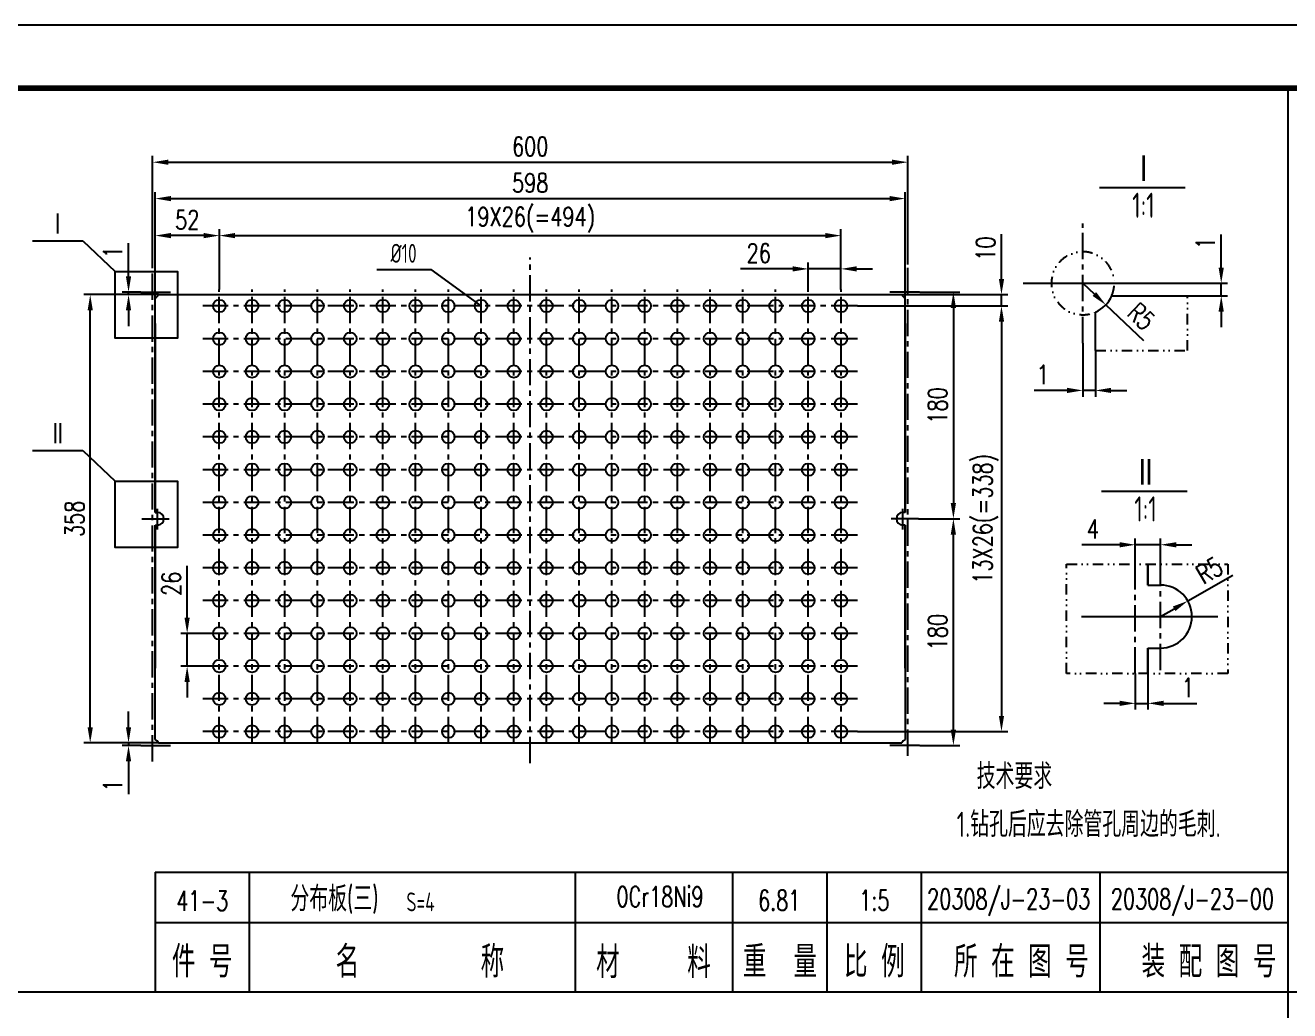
# Model space of a CAD drawing. Extents: x -28112 to -2231, y -2720 to 15724.
# Drawn here: x -24697 to -21682, y 3842 to 6190 of the extents above; entities that cross this region are included whole.
import ezdxf
from ezdxf.enums import TextEntityAlignment as Align

# ---------------------------------------------------------------- set-up
doc = ezdxf.new("R2010")
doc.units = 0
doc.header["$LTSCALE"] = 250
doc.header["$MEASUREMENT"] = 0
doc.linetypes.add('CENTER', pattern=[2, 1.25, -0.25, 0.25, -0.25])
doc.linetypes.add('DIVIDE', pattern=[1.25, 0.5, -0.25, 0, -0.25, 0, -0.25])
doc.layers.get('0').update_dxf_attribs({"linetype": 'CONTINUOUS'})
doc.layers.get('DEFPOINTS').update_dxf_attribs({"linetype": 'CONTINUOUS'})
doc.layers.add('1', color=7, linetype='CONTINUOUS')
doc.layers.add('2', color=1, linetype='CONTINUOUS')
doc.styles.add('HZ', font='isocp.shx', dxfattribs={"width": 0.75, "bigfont": 'hztxt.shx'})
doc.styles.get("Standard").update_dxf_attribs({"font": 'txt.shx', "width": 0.75})
doc.dimstyles.new('STANDARD$0', dxfattribs={"dimscale": 15, "dimtxt": 3, "dimasz": 2.5, "dimexe": 1, "dimexo": 0, "dimgap": 1, "dimtad": 1, "dimdec": 0, "dimzin": 0, "dimdsep": 46, "dimtxsty": 'Standard', "dimcen": 0.09, "dimclrd": 7, "dimclre": 7, "dimclrt": 7, "dimadec": 0, "dimazin": 0, "dimtfac": 1, "dimtdec": 0, "dimtmove": 0, "dimatfit": 2, "dimfxl": 0, "dimtolj": 1, "dimtzin": 0, "dimarcsym": 0})
doc.dimstyles.new('STANDARD$4', dxfattribs={"dimscale": 15, "dimtxt": 3, "dimasz": 2.5, "dimexe": 1, "dimexo": 0, "dimgap": 1, "dimtad": 1, "dimdec": 0, "dimzin": 0, "dimdsep": 46, "dimtxsty": 'Standard', "dimcen": 0.09, "dimclrd": 7, "dimclre": 7, "dimclrt": 7, "dimadec": 0, "dimazin": 0, "dimtfac": 1, "dimtdec": 0, "dimtmove": 0, "dimatfit": 2, "dimfxl": 0, "dimtolj": 1, "dimtzin": 0, "dimarcsym": 0})

# ---------------------------------------------------------------- blocks, each defined once
blk = doc.blocks.new('*D288')
at = {"color": 7, "linetype": 'ByBlock'}
for p, q in [((-27228.4, 5487.2), (-27228.4, 5630.9)), ((-27190.9, 5615.9), (-25784.1, 5615.9)), ((-25746.6, 5487.2), (-25746.6, 5630.9))]:
    blk.add_line(p, q, dxfattribs=at)
for points in [[(-27190.9, 5622.2), (-27190.9, 5609.7), (-27228.4, 5615.9)], [(-25784.1, 5622.2), (-25784.1, 5609.7), (-25746.6, 5615.9)]]:
    blk.add_solid(points, dxfattribs=at)
at = {"layer": 'DEFPOINTS', "color": 0, "linetype": 'ByBlock'}
for p in [(-25746.6, 5615.9), (-27228.4, 5487.2), (-25746.6, 5487.2)]:
    blk.add_point(p, dxfattribs=at)
at = {"color": 7, "linetype": 'ByBlock', "insert": (-26487.5, 5653.4), "char_height": 45, "attachment_point": 5}
blk.add_mtext('\\A1;19X26(=494)', dxfattribs=at)
blk = doc.blocks.new('*D284')
at = {"color": 7, "linetype": 'ByBlock'}
for p, q in [((-27387.4, 5547.2), (-27387.4, 5805.8)), ((-27349.9, 5790.8), (-25624.9, 5790.8)), ((-25587.4, 5547.2), (-25587.4, 5805.8))]:
    blk.add_line(p, q, dxfattribs=at)
for points in [[(-27349.9, 5797), (-27349.9, 5784.5), (-27387.4, 5790.8)], [(-25624.9, 5797), (-25624.9, 5784.5), (-25587.4, 5790.8)]]:
    blk.add_solid(points, dxfattribs=at)
at = {"layer": 'DEFPOINTS', "color": 0, "linetype": 'ByBlock'}
for p in [(-25587.4, 5790.8), (-27387.4, 5547.2), (-25587.4, 5547.2)]:
    blk.add_point(p, dxfattribs=at)
at = {"color": 7, "linetype": 'ByBlock', "insert": (-26487.4, 5828.3), "char_height": 45, "attachment_point": 5}
blk.add_mtext('\\A1;600', dxfattribs=at)
blk = doc.blocks.new('*D283')
at = {"color": 7, "linetype": 'ByBlock'}
for p, q in [((-27381.4, 5467.5), (-27381.4, 5719.1)), ((-27343.9, 5704.1), (-25630.9, 5704.1)), ((-25593.4, 5467.5), (-25593.4, 5719.1))]:
    blk.add_line(p, q, dxfattribs=at)
for points in [[(-27343.9, 5710.3), (-27343.9, 5697.8), (-27381.4, 5704.1)], [(-25630.9, 5710.3), (-25630.9, 5697.8), (-25593.4, 5704.1)]]:
    blk.add_solid(points, dxfattribs=at)
at = {"layer": 'DEFPOINTS', "color": 0, "linetype": 'ByBlock'}
for p in [(-25593.4, 5704.1), (-27381.4, 5467.5), (-25593.4, 5467.5)]:
    blk.add_point(p, dxfattribs=at)
at = {"color": 7, "linetype": 'ByBlock', "insert": (-26487.4, 5741.6), "char_height": 45, "attachment_point": 5}
blk.add_mtext('\\A1;598', dxfattribs=at)
blk = doc.blocks.new('*D282')
at = {"color": 7, "linetype": 'ByBlock'}
for p, q in [((-24351.2, 5475.2), (-24528.8, 5475.2)), ((-24513.8, 4444.7), (-24513.8, 5437.7)), ((-24351.2, 4407.2), (-24528.8, 4407.2))]:
    blk.add_line(p, q, dxfattribs=at)
for points in [[(-24520, 5437.7), (-24507.5, 5437.7), (-24513.8, 5475.2)], [(-24520, 4444.7), (-24507.5, 4444.7), (-24513.8, 4407.2)]]:
    blk.add_solid(points, dxfattribs=at)
at = {"layer": 'DEFPOINTS', "color": 0, "linetype": 'ByBlock'}
for p in [(-24513.8, 5475.2), (-24351.2, 5475.2), (-24351.2, 4407.2)]:
    blk.add_point(p, dxfattribs=at)
at = {"color": 7, "linetype": 'ByBlock', "insert": (-24551.3, 4941.2), "char_height": 45, "attachment_point": 5, "rotation": 90}
blk.add_mtext('\\A1;358', dxfattribs=at)
blk = doc.blocks.new('*D290')
at = {"color": 7, "linetype": 'ByBlock'}
for p, q in [((-27381.4, 5467.5), (-27381.4, 5630.9)), ((-27265.9, 5615.9), (-27343.9, 5615.9)), ((-27228.4, 5487.2), (-27228.4, 5630.9))]:
    blk.add_line(p, q, dxfattribs=at)
for points in [[(-27343.9, 5622.2), (-27343.9, 5609.7), (-27381.4, 5615.9)], [(-27265.9, 5622.2), (-27265.9, 5609.7), (-27228.4, 5615.9)]]:
    blk.add_solid(points, dxfattribs=at)
at = {"layer": 'DEFPOINTS', "color": 0, "linetype": 'ByBlock'}
for p in [(-27381.4, 5615.9), (-27228.4, 5487.2), (-27381.4, 5467.5)]:
    blk.add_point(p, dxfattribs=at)
at = {"color": 7, "linetype": 'ByBlock', "insert": (-27304.9, 5653.4), "char_height": 45, "attachment_point": 5}
blk.add_mtext('\\A1;52', dxfattribs=at)
blk = doc.blocks.new('*D285')
at = {"color": 7, "linetype": 'ByBlock'}
for p, q in [((-27444.9, 5518.7), (-27444.9, 5597.5)), ((-27415.9, 5481.2), (-27459.9, 5481.2)), ((-27373.7, 5475.2), (-27459.9, 5475.2)), ((-27444.9, 5475.2), (-27444.9, 5481.2)), ((-27444.9, 5437.7), (-27444.9, 5400.2))]:
    blk.add_line(p, q, dxfattribs=at)
for points in [[(-27451.2, 5518.7), (-27438.7, 5518.7), (-27444.9, 5481.2)], [(-27451.2, 5437.7), (-27438.7, 5437.7), (-27444.9, 5475.2)]]:
    blk.add_solid(points, dxfattribs=at)
at = {"layer": 'DEFPOINTS', "color": 0, "linetype": 'ByBlock'}
for p in [(-27444.9, 5481.2), (-27415.9, 5481.2), (-27373.7, 5475.2)]:
    blk.add_point(p, dxfattribs=at)
at = {"color": 7, "linetype": 'ByBlock', "insert": (-27482.4, 5576.9), "char_height": 45, "attachment_point": 5, "rotation": 90}
blk.add_mtext('\\A1;1', dxfattribs=at)
blk = doc.blocks.new('*D287')
at = {"color": 7, "linetype": 'ByBlock'}
for p, q in [((-22684.9, 5448.2), (-22326.5, 5448.2)), ((-22341.5, 5410.7), (-22341.5, 4471.7)), ((-22684.9, 4434.2), (-22326.5, 4434.2))]:
    blk.add_line(p, q, dxfattribs=at)
for points in [[(-22347.7, 5410.7), (-22335.2, 5410.7), (-22341.5, 5448.2)], [(-22347.7, 4471.7), (-22335.2, 4471.7), (-22341.5, 4434.2)]]:
    blk.add_solid(points, dxfattribs=at)
at = {"layer": 'DEFPOINTS', "color": 0, "linetype": 'ByBlock'}
for p in [(-22684.9, 5448.2), (-22684.9, 4434.2), (-22341.5, 4434.2)]:
    blk.add_point(p, dxfattribs=at)
at = {"color": 7, "linetype": 'ByBlock', "insert": (-22379, 4941.2), "char_height": 45, "attachment_point": 5, "rotation": 90}
blk.add_mtext('\\A1;13X26(=338)', dxfattribs=at)
blk = doc.blocks.new('*D286')
at = {"color": 7, "linetype": 'ByBlock'}
for p, q in [((-25364, 5512.7), (-25364, 5619.6)), ((-25601.2, 5475.2), (-25349, 5475.2)), ((-25364, 5448.2), (-25364, 5475.2)), ((-25707.4, 5448.2), (-25349, 5448.2)), ((-25364, 5410.7), (-25364, 5373.2))]:
    blk.add_line(p, q, dxfattribs=at)
for points in [[(-25370.2, 5512.7), (-25357.7, 5512.7), (-25364, 5475.2)], [(-25370.2, 5410.7), (-25357.7, 5410.7), (-25364, 5448.2)]]:
    blk.add_solid(points, dxfattribs=at)
at = {"layer": 'DEFPOINTS', "color": 0, "linetype": 'ByBlock'}
for p in [(-25601.2, 5475.2), (-25364, 5475.2), (-25707.4, 5448.2)]:
    blk.add_point(p, dxfattribs=at)
at = {"color": 7, "linetype": 'ByBlock', "insert": (-25401.5, 5584.9), "char_height": 45, "attachment_point": 5, "rotation": 90}
blk.add_mtext('\\A1;10', dxfattribs=at)
blk = doc.blocks.new('*D289')
at = {"color": 7, "linetype": 'ByBlock'}
for p, q in [((-25824.4, 5487.2), (-25824.4, 5551.6)), ((-25746.6, 5487.2), (-25746.6, 5551.6)), ((-25861.9, 5536.6), (-25985.7, 5536.6)), ((-25746.6, 5536.6), (-25824.4, 5536.6)), ((-25709.1, 5536.6), (-25671.6, 5536.6))]:
    blk.add_line(p, q, dxfattribs=at)
for points in [[(-25861.9, 5542.8), (-25861.9, 5530.3), (-25824.4, 5536.6)], [(-25709.1, 5542.8), (-25709.1, 5530.3), (-25746.6, 5536.6)]]:
    blk.add_solid(points, dxfattribs=at)
at = {"layer": 'DEFPOINTS', "color": 0, "linetype": 'ByBlock'}
for p in [(-25824.4, 5536.6), (-25824.4, 5487.2), (-25746.6, 5487.2)]:
    blk.add_point(p, dxfattribs=at)
at = {"color": 7, "linetype": 'ByBlock', "insert": (-25942.6, 5574.1), "char_height": 45, "attachment_point": 5}
blk.add_mtext('\\A1;26', dxfattribs=at)
blk = doc.blocks.new('*D297')
at = {"color": 7, "linetype": 'ByBlock'}
for p, q in [((-25558.9, 5481.2), (-25463.6, 5481.2)), ((-25478.6, 5443.7), (-25478.6, 4978.7)), ((-25561.8, 4941.2), (-25463.6, 4941.2))]:
    blk.add_line(p, q, dxfattribs=at)
for points in [[(-25484.9, 5443.7), (-25472.4, 5443.7), (-25478.6, 5481.2)], [(-25484.9, 4978.7), (-25472.4, 4978.7), (-25478.6, 4941.2)]]:
    blk.add_solid(points, dxfattribs=at)
at = {"layer": 'DEFPOINTS', "color": 0, "linetype": 'ByBlock'}
for p in [(-25558.9, 5481.2), (-25561.8, 4941.2), (-25478.6, 4941.2)]:
    blk.add_point(p, dxfattribs=at)
at = {"color": 7, "linetype": 'ByBlock', "insert": (-25516.1, 5211.2), "char_height": 45, "attachment_point": 5, "rotation": 90}
blk.add_mtext('\\A1;180', dxfattribs=at)
blk = doc.blocks.new('*D296')
at = {"color": 7, "linetype": 'ByBlock'}
for p, q in [((-24947.9, 4818.6), (-24840.5, 4880)), ((-25013, 4781.3), (-24980.5, 4800))]:
    blk.add_line(p, q, dxfattribs=at)
blk.add_solid([(-24983.6, 4805.4), (-24977.3, 4794.5), (-24947.9, 4818.6)], dxfattribs=at)
at = {"layer": 'DEFPOINTS', "color": 0, "linetype": 'ByBlock'}
for p in [(-24947.9, 4818.6), (-25013, 4781.3)]:
    blk.add_point(p, dxfattribs=at)
at = {"color": 7, "linetype": 'ByBlock', "insert": (-24896.5, 4891.2), "char_height": 45, "attachment_point": 5, "rotation": 29.7759}
blk.add_mtext('\\A1;R5', dxfattribs=at)
blk = doc.blocks.new('*D295')
at = {"color": 7, "linetype": 'ByBlock'}
for p, q in [((-25110.5, 4952.4), (-25200.5, 4952.4)), ((-25073, 4906.4), (-25073, 4967.4)), ((-25013, 4952.4), (-25073, 4952.4)), ((-25013, 4898.8), (-25013, 4967.4)), ((-24975.5, 4952.4), (-24938, 4952.4))]:
    blk.add_line(p, q, dxfattribs=at)
for points in [[(-25110.5, 4958.6), (-25110.5, 4946.1), (-25073, 4952.4)], [(-24975.5, 4958.6), (-24975.5, 4946.1), (-25013, 4952.4)]]:
    blk.add_solid(points, dxfattribs=at)
at = {"layer": 'DEFPOINTS', "color": 0, "linetype": 'ByBlock'}
for p in [(-25073, 4952.4), (-25073, 4906.4), (-25013, 4898.8)]:
    blk.add_point(p, dxfattribs=at)
at = {"color": 7, "linetype": 'ByBlock', "insert": (-25174.2, 4989.9), "char_height": 45, "attachment_point": 5}
blk.add_mtext('\\A1;4', dxfattribs=at)
blk = doc.blocks.new('*D294')
at = {"color": 7, "linetype": 'ByBlock'}
for p, q in [((-25073, 4645.7), (-25073, 4559.6)), ((-25043, 4645.7), (-25043, 4559.6)), ((-25110.5, 4574.6), (-25148, 4574.6)), ((-25073, 4574.6), (-25043, 4574.6)), ((-25005.5, 4574.6), (-24926.7, 4574.6))]:
    blk.add_line(p, q, dxfattribs=at)
for points in [[(-25110.5, 4580.8), (-25110.5, 4568.3), (-25073, 4574.6)], [(-25005.5, 4580.8), (-25005.5, 4568.3), (-25043, 4574.6)]]:
    blk.add_solid(points, dxfattribs=at)
at = {"layer": 'DEFPOINTS', "color": 0, "linetype": 'ByBlock'}
for p in [(-25073, 4645.7), (-25043, 4645.7), (-25043, 4574.6)]:
    blk.add_point(p, dxfattribs=at)
at = {"color": 7, "linetype": 'ByBlock', "insert": (-24947.4, 4612.1), "char_height": 45, "attachment_point": 5}
blk.add_mtext('\\A1;1', dxfattribs=at)
blk = doc.blocks.new('*D292')
at = {"color": 7, "linetype": 'ByBlock'}
for p, q in [((-24868.2, 5613), (-24868.2, 5691.7)), ((-25055.5, 5575.5), (-24853.2, 5575.5)), ((-24868.2, 5545.5), (-24868.2, 5575.5)), ((-24948.6, 5545.5), (-24853.2, 5545.5)), ((-24868.2, 5508), (-24868.2, 5470.5))]:
    blk.add_line(p, q, dxfattribs=at)
for points in [[(-24874.5, 5613), (-24862, 5613), (-24868.2, 5575.5)], [(-24874.5, 5508), (-24862, 5508), (-24868.2, 5545.5)]]:
    blk.add_solid(points, dxfattribs=at)
at = {"layer": 'DEFPOINTS', "color": 0, "linetype": 'ByBlock'}
for p in [(-25055.5, 5575.5), (-24868.2, 5575.5), (-24948.6, 5545.5)]:
    blk.add_point(p, dxfattribs=at)
at = {"color": 7, "linetype": 'ByBlock', "insert": (-24905.7, 5671.1), "char_height": 45, "attachment_point": 5, "rotation": 90}
blk.add_mtext('\\A1;1', dxfattribs=at)
blk = doc.blocks.new('*D291')
at = {"color": 7, "linetype": 'ByBlock'}
for p, q in [((-25198.1, 5432.9), (-25198.1, 5305.1)), ((-25168.1, 5414.9), (-25168.1, 5305.1)), ((-25235.6, 5320.1), (-25314.3, 5320.1)), ((-25168.1, 5320.1), (-25198.1, 5320.1)), ((-25130.6, 5320.1), (-25093.1, 5320.1))]:
    blk.add_line(p, q, dxfattribs=at)
for points in [[(-25235.6, 5326.4), (-25235.6, 5313.9), (-25198.1, 5320.1)], [(-25130.6, 5326.4), (-25130.6, 5313.9), (-25168.1, 5320.1)]]:
    blk.add_solid(points, dxfattribs=at)
at = {"layer": 'DEFPOINTS', "color": 0, "linetype": 'ByBlock'}
for p in [(-25198.1, 5432.9), (-25168.1, 5414.9), (-25198.1, 5320.1)]:
    blk.add_point(p, dxfattribs=at)
at = {"color": 7, "linetype": 'ByBlock', "insert": (-25293.7, 5357.6), "char_height": 45, "attachment_point": 5}
blk.add_mtext('\\A1;1', dxfattribs=at)
blk = doc.blocks.new('*D293')
at = {"color": 7, "linetype": 'ByBlock'}
for p, q in [((-25198.1, 5575.5), (-25170.7, 5549.8)), ((-25143.4, 5524.1), (-25053.2, 5439.4))]:
    blk.add_line(p, q, dxfattribs=at)
blk.add_solid([(-25166.4, 5554.3), (-25175, 5545.2), (-25143.4, 5524.1)], dxfattribs=at)
at = {"layer": 'DEFPOINTS', "color": 0, "linetype": 'ByBlock'}
for p in [(-25198.1, 5575.5), (-25143.4, 5524.1)]:
    blk.add_point(p, dxfattribs=at)
at = {"color": 7, "linetype": 'ByBlock', "insert": (-25059, 5496.2), "char_height": 45, "attachment_point": 5, "rotation": 316.7851}
blk.add_mtext('\\A1;R5', dxfattribs=at)
blk = doc.blocks.new('*D299')
at = {"color": 7, "linetype": 'ByBlock'}
for p, q in [((-22539.3, 4941.2), (-22441.1, 4941.2)), ((-22456.1, 4438.7), (-22456.1, 4903.7)), ((-22536.4, 4401.2), (-22441.1, 4401.2))]:
    blk.add_line(p, q, dxfattribs=at)
for points in [[(-22462.4, 4903.7), (-22449.9, 4903.7), (-22456.1, 4941.2)], [(-22462.4, 4438.7), (-22449.9, 4438.7), (-22456.1, 4401.2)]]:
    blk.add_solid(points, dxfattribs=at)
at = {"layer": 'DEFPOINTS', "color": 0, "linetype": 'ByBlock'}
for p in [(-22539.3, 4941.2), (-22456.1, 4941.2), (-22536.4, 4401.2)]:
    blk.add_point(p, dxfattribs=at)
at = {"color": 7, "linetype": 'ByBlock', "insert": (-22493.6, 4671.2), "char_height": 45, "attachment_point": 5, "rotation": 90}
blk.add_mtext('\\A1;180', dxfattribs=at)
blk = doc.blocks.new('*D298')
at = {"color": 7, "linetype": 'ByBlock'}
for p, q in [((-24422.4, 4444.7), (-24422.4, 4482.2)), ((-24351.2, 4407.2), (-24437.4, 4407.2)), ((-24393.4, 4401.2), (-24437.4, 4401.2)), ((-24422.4, 4407.2), (-24422.4, 4401.2)), ((-24422.4, 4363.7), (-24422.4, 4285))]:
    blk.add_line(p, q, dxfattribs=at)
for points in [[(-24428.7, 4444.7), (-24416.2, 4444.7), (-24422.4, 4407.2)], [(-24428.7, 4363.7), (-24416.2, 4363.7), (-24422.4, 4401.2)]]:
    blk.add_solid(points, dxfattribs=at)
at = {"layer": 'DEFPOINTS', "color": 0, "linetype": 'ByBlock'}
for p in [(-24422.4, 4401.2), (-24393.4, 4401.2), (-24351.2, 4407.2)]:
    blk.add_point(p, dxfattribs=at)
at = {"color": 7, "linetype": 'ByBlock', "insert": (-24459.9, 4305.6), "char_height": 45, "attachment_point": 5, "rotation": 90}
blk.add_mtext('\\A1;1', dxfattribs=at)
blk = doc.blocks.new('*D300')
at = {"color": 7, "linetype": 'ByBlock'}
for p, q in [((-24282.7, 4705.7), (-24282.7, 4829.5)), ((-24244.9, 4668.2), (-24297.7, 4668.2)), ((-24282.7, 4590.2), (-24282.7, 4668.2)), ((-24244.9, 4590.2), (-24297.7, 4590.2)), ((-24282.7, 4552.7), (-24282.7, 4515.2))]:
    blk.add_line(p, q, dxfattribs=at)
for points in [[(-24289, 4705.7), (-24276.5, 4705.7), (-24282.7, 4668.2)], [(-24289, 4552.7), (-24276.5, 4552.7), (-24282.7, 4590.2)]]:
    blk.add_solid(points, dxfattribs=at)
at = {"layer": 'DEFPOINTS', "color": 0, "linetype": 'ByBlock'}
for p in [(-24282.7, 4668.2), (-24244.9, 4668.2), (-24244.9, 4590.2)]:
    blk.add_point(p, dxfattribs=at)
at = {"color": 7, "linetype": 'ByBlock', "insert": (-24320.2, 4786.4), "char_height": 45, "attachment_point": 5, "rotation": 90}
blk.add_mtext('\\A1;26', dxfattribs=at)

msp = doc.modelspace()

# ---------------------------------------------------------------- linework, layer by layer
msp.add_line((-15492.3, 6190.1), (-28107.3, 6190.1))
at = {"const_width": 13.5}
msp.add_lwpolyline([(-15642.3, -2569.9), (-15642.3, 6040.1), (-27732.3, 6040.1), (-27732.3, -2569.9)], dxfattribs=at)
at = {"layer": '1', "color": 1}
for p, q in [((-21687.3, 6040.1), (-21687.3, -2569.9)), ((-24379.3, 5548.3), (-22606.8, 5548.3)), ((-24387.1, 5029.3), (-24387.1, 5540.6)), ((-22599.1, 5029.3), (-22599.1, 5540.6)), ((-22106.8, 5545.5), (-21926.1, 5545.5)), ((-22145.6, 5414.9), (-22145.6, 5506.7)), ((-24387.1, 5479.3), (-24387.1, 5029.3)), ((-22599.1, 5479.3), (-22599.1, 5029.3)), ((-24387.1, 5029.3), (-24381.1, 5029.3)), ((-22599.1, 5029.3), (-22605.1, 5029.3)), ((-24387.1, 4999.3), (-24387.1, 4658.5)), ((-24387.1, 4999.3), (-24381.1, 4999.3)), ((-24387.1, 4488.1), (-24387.1, 4999.3)), ((-22599.1, 4999.3), (-22605.1, 4999.3)), ((-22599.1, 4658.5), (-22599.1, 4999.3)), ((-22599.1, 4999.3), (-22599.1, 4488.1)), ((-22020.5, 4906.4), (-22020.5, 4856.3)), ((-22020.5, 4856.3), (-22020.5, 4906.4)), ((-22020.5, 4856.3), (-21990.5, 4856.3)), ((-22020.5, 4645.7), (-22020.5, 4706.3)), ((-22020.5, 4706.3), (-22020.5, 4645.7)), ((-22020.5, 4706.3), (-21990.5, 4706.3)), ((-24379.3, 4480.3), (-22606.8, 4480.3)), ((-27732.3, 3887.6), (-18664.8, 3887.6))]:
    msp.add_line(p, q, dxfattribs=at)
at = {"layer": '1', "color": 0, "linetype": 'CENTER', "ltscale": 0.2}
for p, q in [((-22175.6, 5432.9), (-22175.6, 5718)), ((-23493.1, 4432.3), (-23493.1, 5636.7)), ((-24393.1, 4436.2), (-24393.1, 5620.3)), ((-22593.1, 4449.8), (-22593.1, 5620.3)), ((-24234.1, 4480.3), (-24234.1, 5560.3)), ((-24156.1, 4480.3), (-24156.1, 5560.3)), ((-24078.1, 4480.3), (-24078.1, 5560.3)), ((-24000.1, 4480.3), (-24000.1, 5560.3)), ((-23922.1, 4480.3), (-23922.1, 5560.3)), ((-23844.1, 4480.3), (-23844.1, 5560.3)), ((-23766.1, 4480.3), (-23766.1, 5560.3)), ((-23688.1, 4480.3), (-23688.1, 5560.3)), ((-23610.1, 4480.3), (-23610.1, 5560.3)), ((-23532.1, 4480.3), (-23532.1, 5560.3)), ((-23454.1, 4480.3), (-23454.1, 5560.3)), ((-23376.1, 4480.3), (-23376.1, 5560.3)), ((-23298.1, 4480.3), (-23298.1, 5560.3)), ((-23220.1, 4480.3), (-23220.1, 5560.3)), ((-23142.1, 4480.3), (-23142.1, 5560.3)), ((-23064.1, 4480.3), (-23064.1, 5560.3)), ((-22986.1, 4480.3), (-22986.1, 5560.3)), ((-22908.1, 4480.3), (-22908.1, 5560.3)), ((-22830.1, 4480.3), (-22830.1, 5560.3)), ((-22752.1, 4480.3), (-22752.1, 5560.3)), ((-22713.1, 5521.3), (-24273.1, 5521.3)), ((-22713.1, 5443.3), (-24273.1, 5443.3)), ((-22713.1, 5365.3), (-24273.1, 5365.3)), ((-22713.1, 5287.3), (-24273.1, 5287.3)), ((-22713.1, 5209.3), (-24273.1, 5209.3)), ((-22713.1, 5131.3), (-24273.1, 5131.3)), ((-24381.1, 4988.9), (-24381.1, 5037.8)), ((-22713.1, 5053.3), (-24273.1, 5053.3)), ((-22605.1, 4988.9), (-22605.1, 5037.8)), ((-22713.1, 4975.3), (-24273.1, 4975.3)), ((-22713.1, 4897.3), (-24273.1, 4897.3)), ((-22050.5, 4645.7), (-22050.5, 4906.4)), ((-21990.5, 4654), (-21990.5, 4898.8)), ((-22713.1, 4819.3), (-24273.1, 4819.3)), ((-22713.1, 4741.3), (-24273.1, 4741.3)), ((-22713.1, 4663.3), (-24273.1, 4663.3)), ((-22713.1, 4585.3), (-24273.1, 4585.3)), ((-22713.1, 4507.3), (-24273.1, 4507.3))]:
    msp.add_line(p, q, dxfattribs=at)
at = {"layer": '1', "color": 0}
for p, q in [((-24679.5, 5676.6), (-24559.5, 5676.6)), ((-24559.5, 5676.6), (-24482.3, 5603.2)), ((-23859, 5608.6), (-23728.8, 5608.6)), ((-23610.1, 5521.3), (-23728.8, 5608.6)), ((-24421.6, 5554.3), (-24350.5, 5554.3)), ((-22564.6, 5554.3), (-22635.6, 5554.3)), ((-22318.1, 5575.5), (-22033, 5575.5)), ((-24679.5, 5177.1), (-24559.5, 5177.1)), ((-24559.5, 5177.1), (-24482.3, 5103.7)), ((-24418.7, 5014.3), (-24353.8, 5014.3)), ((-22567.5, 5014.3), (-22632.3, 5014.3)), ((-22178.5, 4781.3), (-21854.2, 4781.3)), ((-24421.6, 4474.3), (-24350.5, 4474.3)), ((-22564.6, 4474.3), (-22635.6, 4474.3)), ((-22564.6, 4474.3), (-22635.6, 4474.3))]:
    msp.add_line(p, q, dxfattribs=at)
at = {"layer": '1', "color": 0, "linetype": 'DIVIDE', "ltscale": 0.2}
for p, q in [((-21926.1, 5414.9), (-21926.1, 5545.5)), ((-22145.6, 5414.9), (-21926.1, 5414.9))]:
    msp.add_line(p, q, dxfattribs=at)
at = {"layer": '1'}
for p, q in [((-24162.3, 3887.6), (-24162.3, 4172.7)), ((-23385.2, 3887.6), (-23385.2, 4172.7)), ((-23010.2, 3887.6), (-23010.2, 4172.7)), ((-22785.2, 3887.6), (-22785.2, 4172.7)), ((-22560.2, 3887.6), (-22560.2, 4172.7)), ((-22134.6, 3887.6), (-22134.6, 4172.7))]:
    msp.add_line(p, q, dxfattribs=at)
at = {"layer": '1', "color": 0}
for points in [[(-24482.3, 5603.2), (-24333.7, 5603.2), (-24333.7, 5444.9), (-24482.3, 5444.9)], [(-24482.3, 5103.7), (-24333.7, 5103.7), (-24333.7, 4945.5), (-24482.3, 4945.5)]]:
    msp.add_lwpolyline(points, close=True, dxfattribs=at)
at = {"layer": '1', "color": 0, "linetype": 'DIVIDE', "ltscale": 0.2}
msp.add_lwpolyline([(-22214.5, 4906.4), (-21829.9, 4906.4), (-21829.9, 4645.7), (-22214.5, 4645.7)], close=True, dxfattribs=at)
at = {"layer": '1', "color": 1}
for centre in [(-24234.1, 5521.3), (-24156.1, 5521.3), (-24078.1, 5521.3), (-24000.1, 5521.3), (-23922.1, 5521.3), (-23844.1, 5521.3), (-23766.1, 5521.3), (-23688.1, 5521.3), (-23610.1, 5521.3), (-23532.1, 5521.3), (-23454.1, 5521.3), (-23376.1, 5521.3), (-23298.1, 5521.3), (-23220.1, 5521.3), (-23142.1, 5521.3), (-23064.1, 5521.3), (-22986.1, 5521.3), (-22908.1, 5521.3), (-22830.1, 5521.3), (-22752.1, 5521.3), (-24234.1, 5443.3), (-24156.1, 5443.3), (-24078.1, 5443.3), (-24000.1, 5443.3), (-23922.1, 5443.3), (-23844.1, 5443.3), (-23766.1, 5443.3), (-23688.1, 5443.3), (-23610.1, 5443.3), (-23532.1, 5443.3), (-23454.1, 5443.3), (-23376.1, 5443.3), (-23298.1, 5443.3), (-23220.1, 5443.3), (-23142.1, 5443.3), (-23064.1, 5443.3), (-22986.1, 5443.3), (-22908.1, 5443.3), (-22830.1, 5443.3), (-22752.1, 5443.3), (-24234.1, 5365.3), (-24156.1, 5365.3), (-24078.1, 5365.3), (-24000.1, 5365.3), (-23922.1, 5365.3), (-23844.1, 5365.3), (-23766.1, 5365.3), (-23688.1, 5365.3), (-23610.1, 5365.3), (-23532.1, 5365.3), (-23454.1, 5365.3), (-23376.1, 5365.3), (-23298.1, 5365.3), (-23220.1, 5365.3), (-23142.1, 5365.3), (-23064.1, 5365.3), (-22986.1, 5365.3), (-22908.1, 5365.3), (-22830.1, 5365.3), (-22752.1, 5365.3), (-24234.1, 5287.3), (-24156.1, 5287.3), (-24078.1, 5287.3), (-24000.1, 5287.3), (-23922.1, 5287.3), (-23844.1, 5287.3), (-23766.1, 5287.3), (-23688.1, 5287.3), (-23610.1, 5287.3), (-23532.1, 5287.3), (-23454.1, 5287.3), (-23376.1, 5287.3), (-23298.1, 5287.3), (-23220.1, 5287.3), (-23142.1, 5287.3), (-23064.1, 5287.3), (-22986.1, 5287.3), (-22908.1, 5287.3), (-22830.1, 5287.3), (-22752.1, 5287.3), (-24234.1, 5209.3), (-24156.1, 5209.3), (-24078.1, 5209.3), (-24000.1, 5209.3), (-23922.1, 5209.3), (-23844.1, 5209.3), (-23766.1, 5209.3), (-23688.1, 5209.3), (-23610.1, 5209.3), (-23532.1, 5209.3), (-23454.1, 5209.3), (-23376.1, 5209.3), (-23298.1, 5209.3), (-23220.1, 5209.3), (-23142.1, 5209.3), (-23064.1, 5209.3), (-22986.1, 5209.3), (-22908.1, 5209.3), (-22830.1, 5209.3), (-22752.1, 5209.3), (-24234.1, 5131.3), (-24156.1, 5131.3), (-24078.1, 5131.3), (-24000.1, 5131.3), (-23922.1, 5131.3), (-23844.1, 5131.3), (-23766.1, 5131.3), (-23688.1, 5131.3), (-23610.1, 5131.3), (-23532.1, 5131.3), (-23454.1, 5131.3), (-23376.1, 5131.3), (-23298.1, 5131.3), (-23220.1, 5131.3), (-23142.1, 5131.3), (-23064.1, 5131.3), (-22986.1, 5131.3), (-22908.1, 5131.3), (-22830.1, 5131.3), (-22752.1, 5131.3), (-24234.1, 5053.3), (-24156.1, 5053.3), (-24078.1, 5053.3), (-24000.1, 5053.3), (-23922.1, 5053.3), (-23844.1, 5053.3), (-23766.1, 5053.3), (-23688.1, 5053.3), (-23610.1, 5053.3), (-23532.1, 5053.3), (-23454.1, 5053.3), (-23376.1, 5053.3), (-23298.1, 5053.3), (-23220.1, 5053.3), (-23142.1, 5053.3), (-23064.1, 5053.3), (-22986.1, 5053.3), (-22908.1, 5053.3), (-22830.1, 5053.3), (-22752.1, 5053.3), (-24234.1, 4975.3), (-24156.1, 4975.3), (-24078.1, 4975.3), (-24000.1, 4975.3), (-23922.1, 4975.3), (-23844.1, 4975.3), (-23766.1, 4975.3), (-23688.1, 4975.3), (-23610.1, 4975.3), (-23532.1, 4975.3), (-23454.1, 4975.3), (-23376.1, 4975.3), (-23298.1, 4975.3), (-23220.1, 4975.3), (-23142.1, 4975.3), (-23064.1, 4975.3), (-22986.1, 4975.3), (-22908.1, 4975.3), (-22830.1, 4975.3), (-22752.1, 4975.3), (-24234.1, 4897.3), (-24156.1, 4897.3), (-24078.1, 4897.3), (-24000.1, 4897.3), (-23922.1, 4897.3), (-23844.1, 4897.3), (-23766.1, 4897.3), (-23688.1, 4897.3), (-23610.1, 4897.3), (-23532.1, 4897.3), (-23454.1, 4897.3), (-23376.1, 4897.3), (-23298.1, 4897.3), (-23220.1, 4897.3), (-23142.1, 4897.3), (-23064.1, 4897.3), (-22986.1, 4897.3), (-22908.1, 4897.3), (-22830.1, 4897.3), (-22752.1, 4897.3), (-24234.1, 4819.3), (-24156.1, 4819.3), (-24078.1, 4819.3), (-24000.1, 4819.3), (-23922.1, 4819.3), (-23844.1, 4819.3), (-23766.1, 4819.3), (-23688.1, 4819.3), (-23610.1, 4819.3), (-23532.1, 4819.3), (-23454.1, 4819.3), (-23376.1, 4819.3), (-23298.1, 4819.3), (-23220.1, 4819.3), (-23142.1, 4819.3), (-23064.1, 4819.3), (-22986.1, 4819.3), (-22908.1, 4819.3), (-22830.1, 4819.3), (-22752.1, 4819.3), (-24234.1, 4741.3), (-24156.1, 4741.3), (-24078.1, 4741.3), (-24000.1, 4741.3), (-23922.1, 4741.3), (-23844.1, 4741.3), (-23766.1, 4741.3), (-23688.1, 4741.3), (-23610.1, 4741.3), (-23532.1, 4741.3), (-23454.1, 4741.3), (-23376.1, 4741.3), (-23298.1, 4741.3), (-23220.1, 4741.3), (-23142.1, 4741.3), (-23064.1, 4741.3), (-22986.1, 4741.3), (-22908.1, 4741.3), (-22830.1, 4741.3), (-22752.1, 4741.3), (-24234.1, 4663.3), (-24156.1, 4663.3), (-24078.1, 4663.3), (-24000.1, 4663.3), (-23922.1, 4663.3), (-23844.1, 4663.3), (-23766.1, 4663.3), (-23688.1, 4663.3), (-23610.1, 4663.3), (-23532.1, 4663.3), (-23454.1, 4663.3), (-23376.1, 4663.3), (-23298.1, 4663.3), (-23220.1, 4663.3), (-23142.1, 4663.3), (-23064.1, 4663.3), (-22986.1, 4663.3), (-22908.1, 4663.3), (-22830.1, 4663.3), (-22752.1, 4663.3), (-24234.1, 4585.3), (-24156.1, 4585.3), (-24078.1, 4585.3), (-24000.1, 4585.3), (-23922.1, 4585.3), (-23844.1, 4585.3), (-23766.1, 4585.3), (-23688.1, 4585.3), (-23610.1, 4585.3), (-23532.1, 4585.3), (-23454.1, 4585.3), (-23376.1, 4585.3), (-23298.1, 4585.3), (-23220.1, 4585.3), (-23142.1, 4585.3), (-23064.1, 4585.3), (-22986.1, 4585.3), (-22908.1, 4585.3), (-22830.1, 4585.3), (-22752.1, 4585.3), (-24234.1, 4507.3), (-24156.1, 4507.3), (-24078.1, 4507.3), (-24000.1, 4507.3), (-23922.1, 4507.3), (-23844.1, 4507.3), (-23766.1, 4507.3), (-23688.1, 4507.3), (-23610.1, 4507.3), (-23532.1, 4507.3), (-23454.1, 4507.3), (-23376.1, 4507.3), (-23298.1, 4507.3), (-23220.1, 4507.3), (-23142.1, 4507.3), (-23064.1, 4507.3), (-22986.1, 4507.3), (-22908.1, 4507.3), (-22830.1, 4507.3), (-22752.1, 4507.3)]:
    msp.add_circle(centre, 15, dxfattribs=at)
at = {"layer": '1', "color": 0, "linetype": 'DIVIDE', "ltscale": 0.2}
msp.add_arc((-22175.6, 5575.5), 75, 336.4218, 293.5782, dxfattribs=at)
at = {"layer": '1', "color": 1}
for centre, radius, start, end in [((-24393.1, 5554.3), 15, 293.5782, 336.4218), ((-22593.1, 5554.3), 15, 203.5782, 246.4218), ((-22175.6, 5575.5), 75, 293.5782, 336.4218), ((-24381.1, 5014.3), 15, 270, 90), ((-22605.1, 5014.3), 15, 90, 270), ((-21990.5, 4781.3), 75, 270, 90), ((-24393.1, 4474.3), 15, 23.5782, 66.4218), ((-22593.1, 4474.3), 15, 113.5782, 156.4218)]:
    msp.add_arc(centre, radius, start, end, dxfattribs=at)
at = {"layer": '2'}
for p, q in [((-22136.1, 5804), (-21932, 5804)), ((-22131.2, 5080.5), (-21927, 5080.5)), ((-24387.3, 4172.7), (-24387.3, 3887.6)), ((-24387.3, 4172.6), (-21687.3, 4172.6)), ((-24387.3, 4172.6), (-21687.3, 4172.6)), ((-24385.7, 4172.6), (-21687.3, 4172.6)), ((-24387.3, 4052.6), (-21687.3, 4052.6))]:
    msp.add_line(p, q, dxfattribs=at)

# ---------------------------------------------------------------- texts
at = {"layer": '1'}
for s, height, width, p in [('I', 60, 0.75, (-22031.2, 5819.7)), ('II', 60, 0.75, (-22026.2, 5096.2)), ('0Cr18Ni9', 48, 0.7, (-23183.6, 4090)), ('41-3', 48, 0.7, (-24274.8, 4080.2))]:
    msp.add_text(s, height=height, dxfattribs=dict(at, width=width)).set_placement(p, align=Align.CENTER)
at = {"layer": '1', "style": 'HZ', "width": 0.75}
for s, height, p in [('1:1', 60, (-22031.2, 5731.3)), ('%%C10', 45, (-23794.7, 5624.3)), ('1:1', 60, (-22026.2, 5007.7))]:
    msp.add_text(s, height=height, dxfattribs=at).set_placement(p, align=Align.CENTER)
at = {"layer": '1'}
for s, width, p in [('I', 0.75, (-24619.5, 5718)), ('II', 0.75, (-24619.5, 5218.5)), ('20308/J-23-03', 0.7, (-22352.3, 4105.1)), ('20308/J-23-00', 0.7, (-21914.3, 4105.1)), ('6.81', 0.7, (-22899.4, 4105.1)), ('1:5', 0.7, (-22672.7, 4105.1))]:
    msp.add_text(s, height=48, dxfattribs=dict(at, width=width)).set_placement(p, align=Align.MIDDLE)
at = {"layer": '1', "style": 'HZ', "width": 0.75}
for s, height, p in [('技术要求', 60, (-22428.7, 4370.6)), ('1.钻孔后应去除管孔周边的毛刺.', 60, (-22476.3, 4256.3)), ('分布板(三)', 60, (-24064.7, 4079)), ('S=4', 45, (-23788, 4079))]:
    msp.add_text(s, height=height, dxfattribs=at).set_placement(p)
for s, p in [('件 号', (-24274.8, 3962.6)), ('名         称', (-23755.9, 3962.6)), ('材     料', (-23199.1, 3961.2)), ('重  量', (-22897.7, 3962.6)), ('比 例', (-22672.7, 3962.6)), ('所 在 图 号', (-22322.1, 3962.6)), ('装 配 图 号', (-21874.8, 3962.6))]:
    msp.add_text(s, height=75, dxfattribs=at).set_placement(p, align=Align.MIDDLE)

# ---------------------------------------------------------------- dimensions: what is measured, and where the dimension line sits
at = {"layer": '1', "color": 0}
for base, p1, p2, text, picture, middle, set_off in [((-22593.1, 5863.9), (-24393.1, 5620.3), (-22593.1, 5620.3), '600', '*D284', (-23493.1, 5901.4), (2994.4, 73.1)), ((-22599.1, 5777.2), (-24387.1, 5540.6), (-22599.1, 5540.6), '598', '*D283', (-23493.1, 5814.7), (2994.4, 73.1)), ((-22752.2, 5689), (-24234.1, 5560.3), (-22752.2, 5560.3), '19X26(=494)', '*D288', (-23493.1, 5726.5), (2994.4, 73.1)), ((-24387.1, 5689), (-24234.1, 5560.3), (-24387.1, 5540.6), '52', '*D290', (-24310.6, 5726.5), (2994.4, 73.1)), ((-22830.1, 5609.6), (-22752.2, 5560.3), (-22830.1, 5560.3), '26', '*D289', (-22948.2, 5647.1), (2994.4, 73.1)), ((-22175.6, 5320.1), (-22145.6, 5414.9), (-22175.6, 5432.9), '1', '*D291', (-22271.2, 5357.6), (3022.5, 0)), ((-22050.5, 4952.4), (-21990.5, 4898.8), (-22050.5, 4906.4), '4', '*D295', (-22151.7, 4989.9), (3022.5, 0)), ((-22020.5, 4574.6), (-22050.5, 4645.7), (-22020.5, 4645.7), '1', '*D294', (-21924.9, 4612.1), (3022.5, 0))]:
    dim = msp.add_linear_dim(base=base, p1=p1, p2=p2, text=text, dimstyle='STANDARD$0', dxfattribs=at)
    dim.commit()
    dim.dimension.update_dxf_attribs({"geometry": picture, "text_midpoint": middle, "insert": set_off})
for base, p1, p2, angle, text, picture, middle, set_off in [((-24450.5, 5554.3), (-24379.3, 5548.3), (-24421.6, 5554.3), 90, '1', '*D285', (-24488, 5650), (2994.4, 73.1)), ((-22369.6, 5548.3), (-22713.1, 5521.3), (-22606.8, 5548.3), 90, '10', '*D286', (-22407.1, 5658), (2994.4, 73.1)), ((-21845.7, 5575.5), (-21926.1, 5545.5), (-22033, 5575.5), 90, '1', '*D292', (-21883.2, 5671.1), (3022.5, 0)), ((-24541.9, 5548.3), (-24379.3, 4480.3), (-24379.3, 5548.3), 270, '358', '*D282', (-24579.4, 5014.3), (-28.1, 73.1)), ((-22484.3, 5014.3), (-22564.6, 5554.3), (-22567.5, 5014.3), 90, '180', '*D297', (-22521.8, 5284.3), (2994.4, 73.1)), ((-22369.6, 4507.3), (-22713.1, 5521.3), (-22713.1, 4507.3), 90, '13X26(=338)', '*D287', (-22407.1, 5014.3), (-28.1, 73.1)), ((-22484.3, 5014.3), (-22564.6, 4474.3), (-22567.5, 5014.3), 90, '180', '*D299', (-22521.8, 4744.3), (-28.1, 73.1)), ((-24310.8, 4741.3), (-24273.1, 4663.3), (-24273.1, 4741.3), 90, '26', '*D300', (-24348.3, 4859.5), (-28.1, 73.1)), ((-24450.5, 4474.3), (-24379.3, 4480.3), (-24421.6, 4474.3), 90, '1', '*D298', (-24488, 4378.7), (-28.1, 73.1))]:
    dim = msp.add_linear_dim(base=base, p1=p1, p2=p2, angle=angle, text=text, dimstyle='STANDARD$0', dxfattribs=at)
    dim.commit()
    dim.dimension.update_dxf_attribs({"geometry": picture, "text_midpoint": middle, "insert": set_off})
for center, mpoint, picture, middle in [((-22175.6, 5575.5), (-22120.9, 5524.1), '*D293', (-22036.5, 5496.2)), ((-21990.5, 4781.3), (-21925.4, 4818.6), '*D296', (-21874, 4891.2))]:
    dim = msp.add_radius_dim(center=center, mpoint=mpoint, text='R5', dimstyle='STANDARD$4', dxfattribs=at)
    dim.commit()
    dim.dimension.update_dxf_attribs({"geometry": picture, "text_midpoint": middle, "insert": (3022.5, 0)})

doc.saveas('drawing.dxf')
